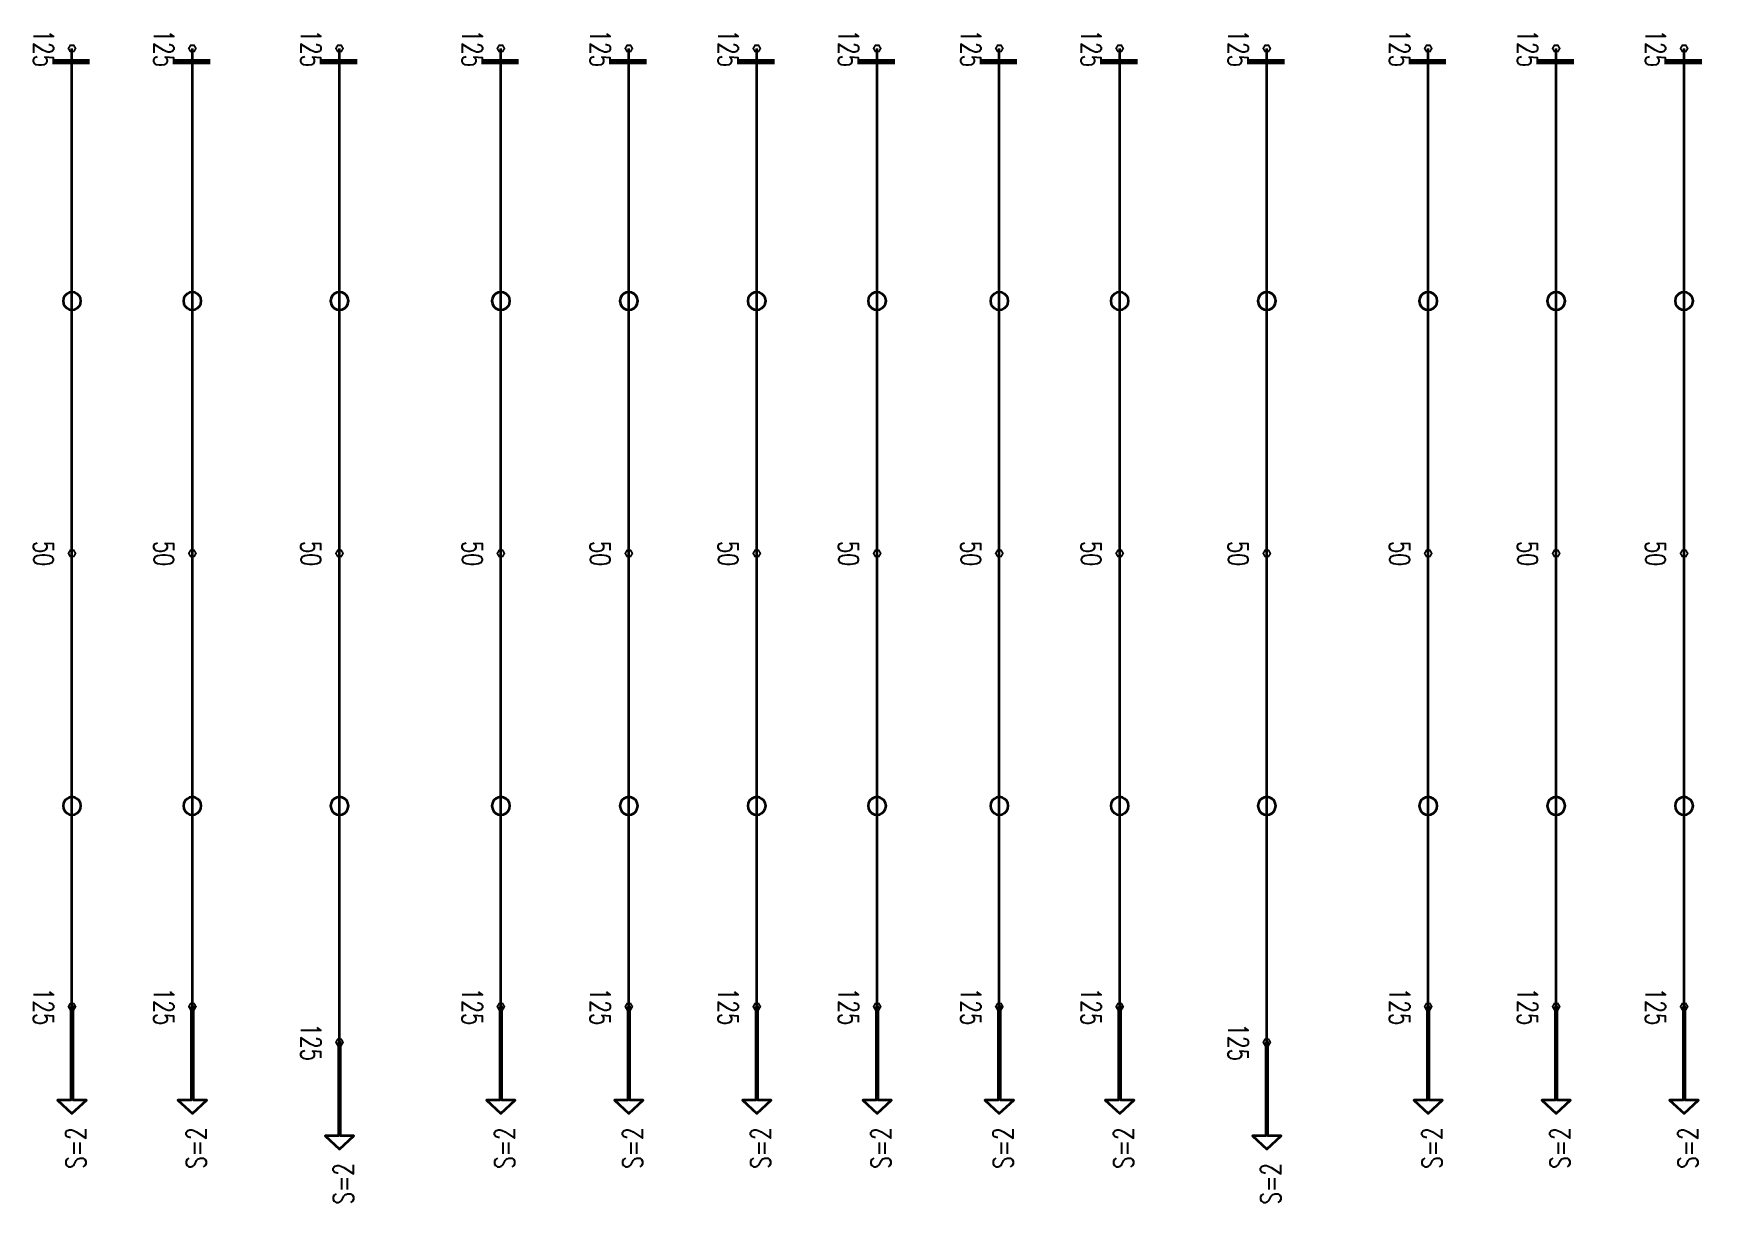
# Model space of a CAD drawing. Header units: millimetres. Extents: x 125183 to 591045, y -24154 to 44743.
# Drawn here: x 536167 to 554910, y 6652 to 19768 of the extents above; entities that cross this region are included whole.
import ezdxf

# ---------------------------------------------------------------- set-up
doc = ezdxf.new("R2010")
doc.units = ezdxf.units.MM
doc.layers.add('Current_plane_Column', color=7, linetype='Continuous', true_color=0x4b00ff)
doc.layers.add('NDC_S-ANNO', color=7, linetype='Continuous', lineweight=20)
doc.layers.add('NDC_S-TENDON', color=6, linetype='Continuous', lineweight=35)
doc.styles.add('NDC_ANNO', font='', dxfattribs={"width": 0.8})
doc.styles.get('NDC_ANNO').set_extended_font_data('Dotum')

# ---------------------------------------------------------------- blocks, each defined once
blk = doc.blocks.new('TDY')
at = {"layer": 'NDC_S-TENDON', "linetype": 'Continuous'}
for points, elevation in [([(27890, 10100, 20, 20, 0), (27870, 10134, 20, 20, 0), (27830, 10134, 20, 20, 0), (27810, 10100, 20, 20, 0), (27830, 10065, 20, 20, 0), (27870, 10065, 20, 20, 0)], 2875), ([(27890, 10100, 20, 20, 0), (27870, 10134, 20, 20, 0), (27830, 10134, 20, 20, 0), (27810, 10100, 20, 20, 0), (27830, 10065, 20, 20, 0), (27870, 10065, 20, 20, 0)], 2875), ([(29240, 10100, 20, 20, 0), (29220, 10134, 20, 20, 0), (29180, 10134, 20, 20, 0), (29160, 10100, 20, 20, 0), (29180, 10065, 20, 20, 0), (29220, 10065, 20, 20, 0)], 2875), ([(29240, 10100, 20, 20, 0), (29220, 10134, 20, 20, 0), (29180, 10134, 20, 20, 0), (29160, 10100, 20, 20, 0), (29180, 10065, 20, 20, 0), (29220, 10065, 20, 20, 0)], 2875), ([(30890, 10100, 20, 20, 0), (30870, 10134, 20, 20, 0), (30830, 10134, 20, 20, 0), (30810, 10100, 20, 20, 0), (30830, 10065, 20, 20, 0), (30870, 10065, 20, 20, 0)], 2875), ([(30890, 10100, 20, 20, 0), (30870, 10134, 20, 20, 0), (30830, 10134, 20, 20, 0), (30810, 10100, 20, 20, 0), (30830, 10065, 20, 20, 0), (30870, 10065, 20, 20, 0)], 2875), ([(32700, 10100, 20, 20, 0), (32680, 10134, 20, 20, 0), (32640, 10134, 20, 20, 0), (32620, 10100, 20, 20, 0), (32640, 10065, 20, 20, 0), (32680, 10065, 20, 20, 0)], 2875), ([(32700, 10100, 20, 20, 0), (32680, 10134, 20, 20, 0), (32640, 10134, 20, 20, 0), (32620, 10100, 20, 20, 0), (32640, 10065, 20, 20, 0), (32680, 10065, 20, 20, 0)], 2875), ([(34135, 10100, 20, 20, 0), (34115, 10134, 20, 20, 0), (34075, 10134, 20, 20, 0), (34055, 10100, 20, 20, 0), (34075, 10065, 20, 20, 0), (34115, 10065, 20, 20, 0)], 2875), ([(34135, 10100, 20, 20, 0), (34115, 10134, 20, 20, 0), (34075, 10134, 20, 20, 0), (34055, 10100, 20, 20, 0), (34075, 10065, 20, 20, 0), (34115, 10065, 20, 20, 0)], 2875), ([(35570, 10100, 20, 20, 0), (35550, 10134, 20, 20, 0), (35510, 10134, 20, 20, 0), (35490, 10100, 20, 20, 0), (35510, 10065, 20, 20, 0), (35550, 10065, 20, 20, 0)], 2875), ([(35570, 10100, 20, 20, 0), (35550, 10134, 20, 20, 0), (35510, 10134, 20, 20, 0), (35490, 10100, 20, 20, 0), (35510, 10065, 20, 20, 0), (35550, 10065, 20, 20, 0)], 2875), ([(36920, 10100, 20, 20, 0), (36900, 10134, 20, 20, 0), (36860, 10134, 20, 20, 0), (36840, 10100, 20, 20, 0), (36860, 10065, 20, 20, 0), (36900, 10065, 20, 20, 0)], 2925), ([(36920, 10100, 20, 20, 0), (36900, 10134, 20, 20, 0), (36860, 10134, 20, 20, 0), (36840, 10100, 20, 20, 0), (36860, 10065, 20, 20, 0), (36900, 10065, 20, 20, 0)], 2925), ([(38290, 10100, 20, 20, 0), (38270, 10134, 20, 20, 0), (38230, 10134, 20, 20, 0), (38210, 10100, 20, 20, 0), (38230, 10065, 20, 20, 0), (38270, 10065, 20, 20, 0)], 2917), ([(38290, 10100, 20, 20, 0), (38270, 10134, 20, 20, 0), (38230, 10134, 20, 20, 0), (38210, 10100, 20, 20, 0), (38230, 10065, 20, 20, 0), (38270, 10065, 20, 20, 0)], 2917), ([(39640, 10100, 20, 20, 0), (39620, 10134, 20, 20, 0), (39580, 10134, 20, 20, 0), (39560, 10100, 20, 20, 0), (39580, 10065, 20, 20, 0), (39620, 10065, 20, 20, 0)], 2917), ([(39640, 10100, 20, 20, 0), (39620, 10134, 20, 20, 0), (39580, 10134, 20, 20, 0), (39560, 10100, 20, 20, 0), (39580, 10065, 20, 20, 0), (39620, 10065, 20, 20, 0)], 2917), ([(41290, 10100, 20, 20, 0), (41270, 10134, 20, 20, 0), (41230, 10134, 20, 20, 0), (41210, 10100, 20, 20, 0), (41230, 10065, 20, 20, 0), (41270, 10065, 20, 20, 0)], 2875), ([(41290, 10100, 20, 20, 0), (41270, 10134, 20, 20, 0), (41230, 10134, 20, 20, 0), (41210, 10100, 20, 20, 0), (41230, 10065, 20, 20, 0), (41270, 10065, 20, 20, 0)], 2875), ([(43100, 10100, 20, 20, 0), (43080, 10134, 20, 20, 0), (43040, 10134, 20, 20, 0), (43020, 10100, 20, 20, 0), (43040, 10065, 20, 20, 0), (43080, 10065, 20, 20, 0)], 2875), ([(43100, 10100, 20, 20, 0), (43080, 10134, 20, 20, 0), (43040, 10134, 20, 20, 0), (43020, 10100, 20, 20, 0), (43040, 10065, 20, 20, 0), (43080, 10065, 20, 20, 0)], 2875), ([(44535, 10100, 20, 20, 0), (44515, 10134, 20, 20, 0), (44475, 10134, 20, 20, 0), (44455, 10100, 20, 20, 0), (44475, 10065, 20, 20, 0), (44515, 10065, 20, 20, 0)], 2875), ([(44535, 10100, 20, 20, 0), (44515, 10134, 20, 20, 0), (44475, 10134, 20, 20, 0), (44455, 10100, 20, 20, 0), (44475, 10065, 20, 20, 0), (44515, 10065, 20, 20, 0)], 2875), ([(45970, 10100, 20, 20, 0), (45950, 10134, 20, 20, 0), (45910, 10134, 20, 20, 0), (45890, 10100, 20, 20, 0), (45910, 10065, 20, 20, 0), (45950, 10065, 20, 20, 0)], 2875), ([(45970, 10100, 20, 20, 0), (45950, 10134, 20, 20, 0), (45910, 10134, 20, 20, 0), (45890, 10100, 20, 20, 0), (45910, 10065, 20, 20, 0), (45950, 10065, 20, 20, 0)], 2875), ([(27890, 4435, 20, 20, 0), (27870, 4469, 20, 20, 0), (27830, 4469, 20, 20, 0), (27810, 4435, 20, 20, 0), (27830, 4400, 20, 20, 0), (27870, 4400, 20, 20, 0)], 2800), ([(27890, 4435, 20, 20, 0), (27870, 4469, 20, 20, 0), (27830, 4469, 20, 20, 0), (27810, 4435, 20, 20, 0), (27830, 4400, 20, 20, 0), (27870, 4400, 20, 20, 0)], 2800), ([(29240, 4435, 20, 20, 0), (29220, 4469, 20, 20, 0), (29180, 4469, 20, 20, 0), (29160, 4435, 20, 20, 0), (29180, 4400, 20, 20, 0), (29220, 4400, 20, 20, 0)], 2800), ([(29240, 4435, 20, 20, 0), (29220, 4469, 20, 20, 0), (29180, 4469, 20, 20, 0), (29160, 4435, 20, 20, 0), (29180, 4400, 20, 20, 0), (29220, 4400, 20, 20, 0)], 2800), ([(30890, 4435, 20, 20, 0), (30870, 4469, 20, 20, 0), (30830, 4469, 20, 20, 0), (30810, 4435, 20, 20, 0), (30830, 4400, 20, 20, 0), (30870, 4400, 20, 20, 0)], 2800), ([(30890, 4435, 20, 20, 0), (30870, 4469, 20, 20, 0), (30830, 4469, 20, 20, 0), (30810, 4435, 20, 20, 0), (30830, 4400, 20, 20, 0), (30870, 4400, 20, 20, 0)], 2800), ([(32700, 4435, 20, 20, 0), (32680, 4469, 20, 20, 0), (32640, 4469, 20, 20, 0), (32620, 4435, 20, 20, 0), (32640, 4400, 20, 20, 0), (32680, 4400, 20, 20, 0)], 2800), ([(32700, 4435, 20, 20, 0), (32680, 4469, 20, 20, 0), (32640, 4469, 20, 20, 0), (32620, 4435, 20, 20, 0), (32640, 4400, 20, 20, 0), (32680, 4400, 20, 20, 0)], 2800), ([(34135, 4435, 20, 20, 0), (34115, 4469, 20, 20, 0), (34075, 4469, 20, 20, 0), (34055, 4435, 20, 20, 0), (34075, 4400, 20, 20, 0), (34115, 4400, 20, 20, 0)], 2800), ([(34135, 4435, 20, 20, 0), (34115, 4469, 20, 20, 0), (34075, 4469, 20, 20, 0), (34055, 4435, 20, 20, 0), (34075, 4400, 20, 20, 0), (34115, 4400, 20, 20, 0)], 2800), ([(35570, 4435, 20, 20, 0), (35550, 4469, 20, 20, 0), (35510, 4469, 20, 20, 0), (35490, 4435, 20, 20, 0), (35510, 4400, 20, 20, 0), (35550, 4400, 20, 20, 0)], 2800), ([(35570, 4435, 20, 20, 0), (35550, 4469, 20, 20, 0), (35510, 4469, 20, 20, 0), (35490, 4435, 20, 20, 0), (35510, 4400, 20, 20, 0), (35550, 4400, 20, 20, 0)], 2800), ([(36920, 4435, 20, 20, 0), (36900, 4469, 20, 20, 0), (36860, 4469, 20, 20, 0), (36840, 4435, 20, 20, 0), (36860, 4400, 20, 20, 0), (36900, 4400, 20, 20, 0)], 2850), ([(36920, 4435, 20, 20, 0), (36900, 4469, 20, 20, 0), (36860, 4469, 20, 20, 0), (36840, 4435, 20, 20, 0), (36860, 4400, 20, 20, 0), (36900, 4400, 20, 20, 0)], 2850), ([(38290, 4435, 20, 20, 0), (38270, 4469, 20, 20, 0), (38230, 4469, 20, 20, 0), (38210, 4435, 20, 20, 0), (38230, 4400, 20, 20, 0), (38270, 4400, 20, 20, 0)], 2842), ([(38290, 4435, 20, 20, 0), (38270, 4469, 20, 20, 0), (38230, 4469, 20, 20, 0), (38210, 4435, 20, 20, 0), (38230, 4400, 20, 20, 0), (38270, 4400, 20, 20, 0)], 2842), ([(39640, 4435, 20, 20, 0), (39620, 4469, 20, 20, 0), (39580, 4469, 20, 20, 0), (39560, 4435, 20, 20, 0), (39580, 4400, 20, 20, 0), (39620, 4400, 20, 20, 0)], 2842), ([(39640, 4435, 20, 20, 0), (39620, 4469, 20, 20, 0), (39580, 4469, 20, 20, 0), (39560, 4435, 20, 20, 0), (39580, 4400, 20, 20, 0), (39620, 4400, 20, 20, 0)], 2842), ([(41290, 4435, 20, 20, 0), (41270, 4469, 20, 20, 0), (41230, 4469, 20, 20, 0), (41210, 4435, 20, 20, 0), (41230, 4400, 20, 20, 0), (41270, 4400, 20, 20, 0)], 2800), ([(41290, 4435, 20, 20, 0), (41270, 4469, 20, 20, 0), (41230, 4469, 20, 20, 0), (41210, 4435, 20, 20, 0), (41230, 4400, 20, 20, 0), (41270, 4400, 20, 20, 0)], 2800), ([(43100, 4435, 20, 20, 0), (43080, 4469, 20, 20, 0), (43040, 4469, 20, 20, 0), (43020, 4435, 20, 20, 0), (43040, 4400, 20, 20, 0), (43080, 4400, 20, 20, 0)], 2800), ([(43100, 4435, 20, 20, 0), (43080, 4469, 20, 20, 0), (43040, 4469, 20, 20, 0), (43020, 4435, 20, 20, 0), (43040, 4400, 20, 20, 0), (43080, 4400, 20, 20, 0)], 2800), ([(44535, 4435, 20, 20, 0), (44515, 4469, 20, 20, 0), (44475, 4469, 20, 20, 0), (44455, 4435, 20, 20, 0), (44475, 4400, 20, 20, 0), (44515, 4400, 20, 20, 0)], 2800), ([(44535, 4435, 20, 20, 0), (44515, 4469, 20, 20, 0), (44475, 4469, 20, 20, 0), (44455, 4435, 20, 20, 0), (44475, 4400, 20, 20, 0), (44515, 4400, 20, 20, 0)], 2800), ([(45970, 4435, 20, 20, 0), (45950, 4469, 20, 20, 0), (45910, 4469, 20, 20, 0), (45890, 4435, 20, 20, 0), (45910, 4400, 20, 20, 0), (45950, 4400, 20, 20, 0)], 2800), ([(45970, 4435, 20, 20, 0), (45950, 4469, 20, 20, 0), (45910, 4469, 20, 20, 0), (45890, 4435, 20, 20, 0), (45910, 4400, 20, 20, 0), (45950, 4400, 20, 20, 0)], 2800), ([(27890, -650, 20, 20, 0), (27870, -615, 20, 20, 0), (27830, -615, 20, 20, 0), (27810, -650, 20, 20, 0), (27830, -685, 20, 20, 0), (27870, -685, 20, 20, 0)], 2875), ([(27890, -650, 20, 20, 0), (27870, -615, 20, 20, 0), (27830, -615, 20, 20, 0), (27810, -650, 20, 20, 0), (27830, -685, 20, 20, 0), (27870, -685, 20, 20, 0)], 2875), ([(29240, -650, 20, 20, 0), (29220, -615, 20, 20, 0), (29180, -615, 20, 20, 0), (29160, -650, 20, 20, 0), (29180, -685, 20, 20, 0), (29220, -685, 20, 20, 0)], 2875), ([(29240, -650, 20, 20, 0), (29220, -615, 20, 20, 0), (29180, -615, 20, 20, 0), (29160, -650, 20, 20, 0), (29180, -685, 20, 20, 0), (29220, -685, 20, 20, 0)], 2875), ([(32700, -650, 20, 20, 0), (32680, -615, 20, 20, 0), (32640, -615, 20, 20, 0), (32620, -650, 20, 20, 0), (32640, -685, 20, 20, 0), (32680, -685, 20, 20, 0)], 2875), ([(32700, -650, 20, 20, 0), (32680, -615, 20, 20, 0), (32640, -615, 20, 20, 0), (32620, -650, 20, 20, 0), (32640, -685, 20, 20, 0), (32680, -685, 20, 20, 0)], 2875), ([(34135, -650, 20, 20, 0), (34115, -615, 20, 20, 0), (34075, -615, 20, 20, 0), (34055, -650, 20, 20, 0), (34075, -685, 20, 20, 0), (34115, -685, 20, 20, 0)], 2875), ([(34135, -650, 20, 20, 0), (34115, -615, 20, 20, 0), (34075, -615, 20, 20, 0), (34055, -650, 20, 20, 0), (34075, -685, 20, 20, 0), (34115, -685, 20, 20, 0)], 2875), ([(35570, -650, 20, 20, 0), (35550, -615, 20, 20, 0), (35510, -615, 20, 20, 0), (35490, -650, 20, 20, 0), (35510, -685, 20, 20, 0), (35550, -685, 20, 20, 0)], 2875), ([(35570, -650, 20, 20, 0), (35550, -615, 20, 20, 0), (35510, -615, 20, 20, 0), (35490, -650, 20, 20, 0), (35510, -685, 20, 20, 0), (35550, -685, 20, 20, 0)], 2875), ([(36920, -650, 20, 20, 0), (36900, -615, 20, 20, 0), (36860, -615, 20, 20, 0), (36840, -650, 20, 20, 0), (36860, -685, 20, 20, 0), (36900, -685, 20, 20, 0)], 2925), ([(36920, -650, 20, 20, 0), (36900, -615, 20, 20, 0), (36860, -615, 20, 20, 0), (36840, -650, 20, 20, 0), (36860, -685, 20, 20, 0), (36900, -685, 20, 20, 0)], 2925), ([(38290, -650, 20, 20, 0), (38270, -615, 20, 20, 0), (38230, -615, 20, 20, 0), (38210, -650, 20, 20, 0), (38230, -685, 20, 20, 0), (38270, -685, 20, 20, 0)], 2917), ([(38290, -650, 20, 20, 0), (38270, -615, 20, 20, 0), (38230, -615, 20, 20, 0), (38210, -650, 20, 20, 0), (38230, -685, 20, 20, 0), (38270, -685, 20, 20, 0)], 2917), ([(39640, -650, 20, 20, 0), (39620, -615, 20, 20, 0), (39580, -615, 20, 20, 0), (39560, -650, 20, 20, 0), (39580, -685, 20, 20, 0), (39620, -685, 20, 20, 0)], 2917), ([(39640, -650, 20, 20, 0), (39620, -615, 20, 20, 0), (39580, -615, 20, 20, 0), (39560, -650, 20, 20, 0), (39580, -685, 20, 20, 0), (39620, -685, 20, 20, 0)], 2917), ([(43100, -650, 20, 20, 0), (43080, -615, 20, 20, 0), (43040, -615, 20, 20, 0), (43020, -650, 20, 20, 0), (43040, -685, 20, 20, 0), (43080, -685, 20, 20, 0)], 2875), ([(43100, -650, 20, 20, 0), (43080, -615, 20, 20, 0), (43040, -615, 20, 20, 0), (43020, -650, 20, 20, 0), (43040, -685, 20, 20, 0), (43080, -685, 20, 20, 0)], 2875), ([(44535, -650, 20, 20, 0), (44515, -615, 20, 20, 0), (44475, -615, 20, 20, 0), (44455, -650, 20, 20, 0), (44475, -685, 20, 20, 0), (44515, -685, 20, 20, 0)], 2875), ([(44535, -650, 20, 20, 0), (44515, -615, 20, 20, 0), (44475, -615, 20, 20, 0), (44455, -650, 20, 20, 0), (44475, -685, 20, 20, 0), (44515, -685, 20, 20, 0)], 2875), ([(45970, -650, 20, 20, 0), (45950, -615, 20, 20, 0), (45910, -615, 20, 20, 0), (45890, -650, 20, 20, 0), (45910, -685, 20, 20, 0), (45950, -685, 20, 20, 0)], 2875), ([(45970, -650, 20, 20, 0), (45950, -615, 20, 20, 0), (45910, -615, 20, 20, 0), (45890, -650, 20, 20, 0), (45910, -685, 20, 20, 0), (45950, -685, 20, 20, 0)], 2875), ([(30890, -1050, 20, 20, 0), (30870, -1015, 20, 20, 0), (30830, -1015, 20, 20, 0), (30810, -1050, 20, 20, 0), (30830, -1085, 20, 20, 0), (30870, -1085, 20, 20, 0)], 2875), ([(30890, -1050, 20, 20, 0), (30870, -1015, 20, 20, 0), (30830, -1015, 20, 20, 0), (30810, -1050, 20, 20, 0), (30830, -1085, 20, 20, 0), (30870, -1085, 20, 20, 0)], 2875), ([(41290, -1050, 20, 20, 0), (41270, -1015, 20, 20, 0), (41230, -1015, 20, 20, 0), (41210, -1050, 20, 20, 0), (41230, -1085, 20, 20, 0), (41270, -1085, 20, 20, 0)], 2875), ([(41290, -1050, 20, 20, 0), (41270, -1015, 20, 20, 0), (41230, -1015, 20, 20, 0), (41210, -1050, 20, 20, 0), (41230, -1085, 20, 20, 0), (41270, -1085, 20, 20, 0)], 2875)]:
    blk.add_lwpolyline(points, format="xyseb", close=True, dxfattribs=dict(at, elevation=elevation))
for points, elevation in [([(28050, 9950, 60, 60, 0), (27650, 9950, 60, 60, 0)], 2875), ([(29400, 9950, 60, 60, 0), (29000, 9950, 60, 60, 0)], 2875), ([(31050, 9950, 60, 60, 0), (30650, 9950, 60, 60, 0)], 2875), ([(32860, 9950, 60, 60, 0), (32460, 9950, 60, 60, 0)], 2875), ([(34295, 9950, 60, 60, 0), (33895, 9950, 60, 60, 0)], 2875), ([(35730, 9950, 60, 60, 0), (35330, 9950, 60, 60, 0)], 2875), ([(37080, 9950, 60, 60, 0), (36680, 9950, 60, 60, 0)], 2925), ([(38450, 9950, 60, 60, 0), (38050, 9950, 60, 60, 0)], 2917), ([(39800, 9950, 60, 60, 0), (39400, 9950, 60, 60, 0)], 2917), ([(41450, 9950, 60, 60, 0), (41050, 9950, 60, 60, 0)], 2875), ([(43260, 9950, 60, 60, 0), (42860, 9950, 60, 60, 0)], 2875), ([(44695, 9950, 60, 60, 0), (44295, 9950, 60, 60, 0)], 2875), ([(46130, 9950, 60, 60, 0), (45730, 9950, 60, 60, 0)], 2875)]:
    blk.add_lwpolyline(points, format="xyseb", dxfattribs=dict(at, elevation=elevation))
for points, elevation in [([(27850, 7167), (27881, 7172), (27909, 7186), (27931, 7208), (27945, 7236), (27950, 7267), (27945, 7298), (27931, 7326), (27909, 7348), (27881, 7362), (27850, 7367), (27819, 7362), (27791, 7348), (27769, 7326), (27755, 7298), (27750, 7267), (27755, 7236), (27769, 7208), (27791, 7186), (27819, 7172), (27850, 7167)], 2832), ([(29200, 7167), (29231, 7172), (29259, 7186), (29281, 7208), (29295, 7236), (29300, 7267), (29295, 7298), (29281, 7326), (29259, 7348), (29231, 7362), (29200, 7367), (29169, 7362), (29141, 7348), (29119, 7326), (29105, 7298), (29100, 7267), (29105, 7236), (29119, 7208), (29141, 7186), (29169, 7172), (29200, 7167)], 2832), ([(30850, 7167), (30881, 7172), (30909, 7186), (30931, 7208), (30945, 7236), (30950, 7267), (30945, 7298), (30931, 7326), (30909, 7348), (30881, 7362), (30850, 7367), (30819, 7362), (30791, 7348), (30769, 7326), (30755, 7298), (30750, 7267), (30755, 7236), (30769, 7208), (30791, 7186), (30819, 7172), (30850, 7167)], 2832), ([(32660, 7167), (32691, 7172), (32719, 7186), (32741, 7208), (32755, 7236), (32760, 7267), (32755, 7298), (32741, 7326), (32719, 7348), (32691, 7362), (32660, 7367), (32629, 7362), (32601, 7348), (32579, 7326), (32565, 7298), (32560, 7267), (32565, 7236), (32579, 7208), (32601, 7186), (32629, 7172), (32660, 7167)], 2832), ([(34095, 7167), (34126, 7172), (34154, 7186), (34176, 7208), (34190, 7236), (34195, 7267), (34190, 7298), (34176, 7326), (34154, 7348), (34126, 7362), (34095, 7367), (34064, 7362), (34036, 7348), (34014, 7326), (34000, 7298), (33995, 7267), (34000, 7236), (34014, 7208), (34036, 7186), (34064, 7172), (34095, 7167)], 2832), ([(35530, 7167), (35560, 7172), (35588, 7186), (35610, 7208), (35625, 7236), (35630, 7267), (35625, 7298), (35610, 7326), (35588, 7348), (35560, 7362), (35530, 7367), (35499, 7362), (35471, 7348), (35449, 7326), (35434, 7298), (35430, 7267), (35434, 7236), (35449, 7208), (35471, 7186), (35499, 7172), (35530, 7167)], 2832), ([(36880, 7167), (36910, 7172), (36938, 7186), (36960, 7208), (36975, 7236), (36980, 7267), (36975, 7298), (36960, 7326), (36938, 7348), (36910, 7362), (36880, 7367), (36849, 7362), (36821, 7348), (36799, 7326), (36784, 7298), (36780, 7267), (36784, 7236), (36799, 7208), (36821, 7186), (36849, 7172), (36880, 7167)], 2882), ([(38250, 7167), (38281, 7172), (38309, 7186), (38331, 7208), (38345, 7236), (38350, 7267), (38345, 7298), (38331, 7326), (38309, 7348), (38281, 7362), (38250, 7367), (38219, 7362), (38191, 7348), (38169, 7326), (38155, 7298), (38150, 7267), (38155, 7236), (38169, 7208), (38191, 7186), (38219, 7172), (38250, 7167)], 2874), ([(39600, 7167), (39631, 7172), (39659, 7186), (39681, 7208), (39695, 7236), (39700, 7267), (39695, 7298), (39681, 7326), (39659, 7348), (39631, 7362), (39600, 7367), (39569, 7362), (39541, 7348), (39519, 7326), (39505, 7298), (39500, 7267), (39505, 7236), (39519, 7208), (39541, 7186), (39569, 7172), (39600, 7167)], 2874), ([(41250, 7167), (41281, 7172), (41309, 7186), (41331, 7208), (41345, 7236), (41350, 7267), (41345, 7298), (41331, 7326), (41309, 7348), (41281, 7362), (41250, 7367), (41219, 7362), (41191, 7348), (41169, 7326), (41155, 7298), (41150, 7267), (41155, 7236), (41169, 7208), (41191, 7186), (41219, 7172), (41250, 7167)], 2832), ([(43060, 7167), (43091, 7172), (43119, 7186), (43141, 7208), (43155, 7236), (43160, 7267), (43155, 7298), (43141, 7326), (43119, 7348), (43091, 7362), (43060, 7367), (43029, 7362), (43001, 7348), (42979, 7326), (42965, 7298), (42960, 7267), (42965, 7236), (42979, 7208), (43001, 7186), (43029, 7172), (43060, 7167)], 2832), ([(44495, 7167), (44526, 7172), (44554, 7186), (44576, 7208), (44590, 7236), (44595, 7267), (44590, 7298), (44576, 7326), (44554, 7348), (44526, 7362), (44495, 7367), (44464, 7362), (44436, 7348), (44414, 7326), (44400, 7298), (44395, 7267), (44400, 7236), (44414, 7208), (44436, 7186), (44464, 7172), (44495, 7167)], 2832), ([(45930, 7167), (45960, 7172), (45988, 7186), (46010, 7208), (46025, 7236), (46030, 7267), (46025, 7298), (46010, 7326), (45988, 7348), (45960, 7362), (45930, 7367), (45899, 7362), (45871, 7348), (45849, 7326), (45834, 7298), (45830, 7267), (45834, 7236), (45849, 7208), (45871, 7186), (45899, 7172), (45930, 7167)], 2832), ([(27850, 1502), (27881, 1507), (27909, 1521), (27931, 1543), (27945, 1571), (27950, 1602), (27945, 1633), (27931, 1661), (27909, 1683), (27881, 1697), (27850, 1702), (27819, 1697), (27791, 1683), (27769, 1661), (27755, 1633), (27750, 1602), (27755, 1571), (27769, 1543), (27791, 1521), (27819, 1507), (27850, 1502)], 2832), ([(29200, 1502), (29231, 1507), (29259, 1521), (29281, 1543), (29295, 1571), (29300, 1602), (29295, 1633), (29281, 1661), (29259, 1683), (29231, 1697), (29200, 1702), (29169, 1697), (29141, 1683), (29119, 1661), (29105, 1633), (29100, 1602), (29105, 1571), (29119, 1543), (29141, 1521), (29169, 1507), (29200, 1502)], 2832), ([(30850, 1502), (30881, 1507), (30909, 1521), (30931, 1543), (30945, 1571), (30950, 1602), (30945, 1633), (30931, 1661), (30909, 1683), (30881, 1697), (30850, 1702), (30819, 1697), (30791, 1683), (30769, 1661), (30755, 1633), (30750, 1602), (30755, 1571), (30769, 1543), (30791, 1521), (30819, 1507), (30850, 1502)], 2832), ([(32660, 1502), (32691, 1507), (32719, 1521), (32741, 1543), (32755, 1571), (32760, 1602), (32755, 1633), (32741, 1661), (32719, 1683), (32691, 1697), (32660, 1702), (32629, 1697), (32601, 1683), (32579, 1661), (32565, 1633), (32560, 1602), (32565, 1571), (32579, 1543), (32601, 1521), (32629, 1507), (32660, 1502)], 2832), ([(34095, 1502), (34126, 1507), (34154, 1521), (34176, 1543), (34190, 1571), (34195, 1602), (34190, 1633), (34176, 1661), (34154, 1683), (34126, 1697), (34095, 1702), (34064, 1697), (34036, 1683), (34014, 1661), (34000, 1633), (33995, 1602), (34000, 1571), (34014, 1543), (34036, 1521), (34064, 1507), (34095, 1502)], 2832), ([(35530, 1502), (35560, 1507), (35588, 1521), (35610, 1543), (35625, 1571), (35630, 1602), (35625, 1633), (35610, 1661), (35588, 1683), (35560, 1697), (35530, 1702), (35499, 1697), (35471, 1683), (35449, 1661), (35434, 1633), (35430, 1602), (35434, 1571), (35449, 1543), (35471, 1521), (35499, 1507), (35530, 1502)], 2832), ([(36880, 1502), (36910, 1507), (36938, 1521), (36960, 1543), (36975, 1571), (36980, 1602), (36975, 1633), (36960, 1661), (36938, 1683), (36910, 1697), (36880, 1702), (36849, 1697), (36821, 1683), (36799, 1661), (36784, 1633), (36780, 1602), (36784, 1571), (36799, 1543), (36821, 1521), (36849, 1507), (36880, 1502)], 2882), ([(38250, 1502), (38281, 1507), (38309, 1521), (38331, 1543), (38345, 1571), (38350, 1602), (38345, 1633), (38331, 1661), (38309, 1683), (38281, 1697), (38250, 1702), (38219, 1697), (38191, 1683), (38169, 1661), (38155, 1633), (38150, 1602), (38155, 1571), (38169, 1543), (38191, 1521), (38219, 1507), (38250, 1502)], 2874), ([(39600, 1502), (39631, 1507), (39659, 1521), (39681, 1543), (39695, 1571), (39700, 1602), (39695, 1633), (39681, 1661), (39659, 1683), (39631, 1697), (39600, 1702), (39569, 1697), (39541, 1683), (39519, 1661), (39505, 1633), (39500, 1602), (39505, 1571), (39519, 1543), (39541, 1521), (39569, 1507), (39600, 1502)], 2874), ([(41250, 1502), (41281, 1507), (41309, 1521), (41331, 1543), (41345, 1571), (41350, 1602), (41345, 1633), (41331, 1661), (41309, 1683), (41281, 1697), (41250, 1702), (41219, 1697), (41191, 1683), (41169, 1661), (41155, 1633), (41150, 1602), (41155, 1571), (41169, 1543), (41191, 1521), (41219, 1507), (41250, 1502)], 2832), ([(43060, 1502), (43091, 1507), (43119, 1521), (43141, 1543), (43155, 1571), (43160, 1602), (43155, 1633), (43141, 1661), (43119, 1683), (43091, 1697), (43060, 1702), (43029, 1697), (43001, 1683), (42979, 1661), (42965, 1633), (42960, 1602), (42965, 1571), (42979, 1543), (43001, 1521), (43029, 1507), (43060, 1502)], 2832), ([(44495, 1502), (44526, 1507), (44554, 1521), (44576, 1543), (44590, 1571), (44595, 1602), (44590, 1633), (44576, 1661), (44554, 1683), (44526, 1697), (44495, 1702), (44464, 1697), (44436, 1683), (44414, 1661), (44400, 1633), (44395, 1602), (44400, 1571), (44414, 1543), (44436, 1521), (44464, 1507), (44495, 1502)], 2832), ([(45930, 1502), (45960, 1507), (45988, 1521), (46010, 1543), (46025, 1571), (46030, 1602), (46025, 1633), (46010, 1661), (45988, 1683), (45960, 1697), (45930, 1702), (45899, 1697), (45871, 1683), (45849, 1661), (45834, 1633), (45830, 1602), (45834, 1571), (45849, 1543), (45871, 1521), (45899, 1507), (45930, 1502)], 2832), ([(27838, -650), (27838, -1700), (27688, -1700), (27850, -1850), (28012, -1700), (27862, -1700), (27862, -650)], 2875), ([(29188, -650), (29188, -1700), (29038, -1700), (29200, -1850), (29362, -1700), (29212, -1700), (29212, -650)], 2875), ([(32648, -650), (32648, -1700), (32498, -1700), (32660, -1850), (32822, -1700), (32672, -1700), (32672, -650)], 2875), ([(34083, -650), (34083, -1700), (33933, -1700), (34095, -1850), (34257, -1700), (34107, -1700), (34107, -650)], 2875), ([(35518, -650), (35518, -1700), (35368, -1700), (35530, -1850), (35692, -1700), (35542, -1700), (35542, -650)], 2875), ([(36868, -650), (36868, -1700), (36718, -1700), (36880, -1850), (37042, -1700), (36892, -1700), (36892, -650)], 2925), ([(38238, -650), (38238, -1700), (38088, -1700), (38250, -1850), (38412, -1700), (38262, -1700), (38262, -650)], 2917), ([(39588, -650), (39588, -1700), (39438, -1700), (39600, -1850), (39762, -1700), (39612, -1700), (39612, -650)], 2917), ([(43048, -650), (43048, -1700), (42898, -1700), (43060, -1850), (43222, -1700), (43072, -1700), (43072, -650)], 2875), ([(44483, -650), (44483, -1700), (44333, -1700), (44495, -1850), (44657, -1700), (44507, -1700), (44507, -650)], 2875), ([(45918, -650), (45918, -1700), (45768, -1700), (45930, -1850), (46092, -1700), (45942, -1700), (45942, -650)], 2875), ([(30838, -1050), (30838, -2100), (30688, -2100), (30850, -2250), (31012, -2100), (30862, -2100), (30862, -1050)], 2875), ([(41238, -1050), (41238, -2100), (41088, -2100), (41250, -2250), (41412, -2100), (41262, -2100), (41262, -1050)], 2875)]:
    blk.add_lwpolyline(points, close=True, dxfattribs=dict(at, elevation=elevation))
for points in [[(27850, -650, -45), (27850, -475, 2872), (27850, 280, 2862), (27850, 1036, 2845), (27850, 1885, 2825), (27850, 2735, 2811), (27850, 3585, 2803), (27850, 4435, 2800), (27850, 5284, 2803), (27850, 6134, 2811), (27850, 6984, 2825), (27850, 7834, 2845), (27850, 8589, 2862), (27850, 9344, 2872), (27850, 10100, 2875)], [(29200, -650, -45), (29200, -475, 2872), (29200, 280, 2862), (29200, 1036, 2845), (29200, 1885, 2825), (29200, 2735, 2811), (29200, 3585, 2803), (29200, 4435, 2800), (29200, 5284, 2803), (29200, 6134, 2811), (29200, 6984, 2825), (29200, 7834, 2845), (29200, 8589, 2862), (29200, 9344, 2872), (29200, 10100, 2875)], [(30850, -1050, 0), (30850, -475, 2872), (30850, 280, 2862), (30850, 1036, 2845), (30850, 1885, 2825), (30850, 2735, 2811), (30850, 3585, 2803), (30850, 4435, 2800), (30850, 5284, 2803), (30850, 6134, 2811), (30850, 6984, 2825), (30850, 7834, 2845), (30850, 8589, 2862), (30850, 9344, 2872), (30850, 10100, 2875)], [(32660, -650, 0), (32660, 105, -3), (32660, 280, 2862), (32660, 1036, 2845), (32660, 1885, 2825), (32660, 2735, 2811), (32660, 3585, 2803), (32660, 4435, 2800), (32660, 5284, 2803), (32660, 6134, 2811), (32660, 6984, 2825), (32660, 7834, 2845), (32660, 8589, 2862), (32660, 9344, 2872), (32660, 10100, 2875)], [(34095, -650, 0), (34095, 105, -3), (34095, 280, 2862), (34095, 1036, 2845), (34095, 1885, 2825), (34095, 2735, 2811), (34095, 3585, 2803), (34095, 4435, 2800), (34095, 5284, 2803), (34095, 6134, 2811), (34095, 6984, 2825), (34095, 7834, 2845), (34095, 8589, 2862), (34095, 9344, 2872), (34095, 10100, 2875)], [(35530, -650, 0), (35530, 105, -3), (35530, 280, 2862), (35530, 1036, 2845), (35530, 1885, 2825), (35530, 2735, 2811), (35530, 3585, 2803), (35530, 4435, 2800), (35530, 5284, 2803), (35530, 6134, 2811), (35530, 6984, 2825), (35530, 7834, 2845), (35530, 8589, 2862), (35530, 9344, 2872), (35530, 10100, 2875)], [(36880, -650, 50), (36880, 105, 47), (36880, 280, 2912), (36880, 1036, 2895), (36880, 1885, 2876), (36880, 2735, 2862), (36880, 3585, 2853), (36880, 4435, 2850), (36880, 5284, 2853), (36880, 6134, 2862), (36880, 6984, 2876), (36880, 7834, 2895), (36880, 8589, 2912), (36880, 9344, 2922), (36880, 10100, 2925)], [(38250, -650, 42), (38250, 105, 39), (38250, 280, 2904), (38250, 1036, 2887), (38250, 1885, 2867), (38250, 2735, 2853), (38250, 3585, 2845), (38250, 4435, 2842), (38250, 5284, 2845), (38250, 6134, 2853), (38250, 6984, 2867), (38250, 7834, 2887), (38250, 8589, 2904), (38250, 9344, 2914), (38250, 10100, 2917)], [(39600, -650, 42), (39600, 105, 39), (39600, 280, 2904), (39600, 1036, 2887), (39600, 1885, 2867), (39600, 2735, 2853), (39600, 3585, 2845), (39600, 4435, 2842), (39600, 5284, 2845), (39600, 6134, 2853), (39600, 6984, 2867), (39600, 7834, 2887), (39600, 8589, 2904), (39600, 9344, 2914), (39600, 10100, 2917)], [(41250, -1050, 0), (41250, -475, 2872), (41250, 280, 2862), (41250, 1036, 2845), (41250, 1885, 2825), (41250, 2735, 2811), (41250, 3585, 2803), (41250, 4435, 2800), (41250, 5284, 2803), (41250, 6134, 2811), (41250, 6984, 2825), (41250, 7834, 2845), (41250, 8589, 2862), (41250, 9344, 2872), (41250, 10100, 2875)], [(43060, -650, 0), (43060, 105, -3), (43060, 280, 2862), (43060, 1036, 2845), (43060, 1885, 2825), (43060, 2735, 2811), (43060, 3585, 2803), (43060, 4435, 2800), (43060, 5284, 2803), (43060, 6134, 2811), (43060, 6984, 2825), (43060, 7834, 2845), (43060, 8589, 2862), (43060, 9344, 2872), (43060, 10100, 2875)], [(44495, -650, 0), (44495, 105, -3), (44495, 280, 2862), (44495, 1036, 2845), (44495, 1885, 2825), (44495, 2735, 2811), (44495, 3585, 2803), (44495, 4435, 2800), (44495, 5284, 2803), (44495, 6134, 2811), (44495, 6984, 2825), (44495, 7834, 2845), (44495, 8589, 2862), (44495, 9344, 2872), (44495, 10100, 2875)], [(45930, -650, 0), (45930, 105, -3), (45930, 280, 2862), (45930, 1036, 2845), (45930, 1885, 2825), (45930, 2735, 2811), (45930, 3585, 2803), (45930, 4435, 2800), (45930, 5284, 2803), (45930, 6134, 2811), (45930, 6984, 2825), (45930, 7834, 2845), (45930, 8589, 2862), (45930, 9344, 2872), (45930, 10100, 2875)]]:
    blk.add_polyline3d(points, dxfattribs=at)
at = {"layer": 'NDC_S-ANNO', "linetype": 'Continuous', "char_height": 225, "attachment_point": 5, "line_spacing_factor": 0.75, "style": 'NDC_ANNO'}
for s, insert, rotation in [('\\FSTANDARD.shx;125', (27530, 10100, 2875), 270), ('\\FSTANDARD.shx;125', (28880, 10100, 2875), 270), ('\\FSTANDARD.shx;125', (30530, 10100, 2875), 270), ('\\FSTANDARD.shx;125', (32340, 10100, 2875), 270), ('\\FSTANDARD.shx;125', (33775, 10100, 2875), 270), ('\\FSTANDARD.shx;125', (35210, 10100, 2875), 270), ('\\FSTANDARD.shx;125', (36560, 10100, 2925), 270), ('\\FSTANDARD.shx;125', (37930, 10100, 2917), 270), ('\\FSTANDARD.shx;125', (39280, 10100, 2917), 270), ('\\FSTANDARD.shx;125', (40930, 10100, 2875), 270), ('\\FSTANDARD.shx;125', (42740, 10100, 2875), 270), ('\\FSTANDARD.shx;125', (44175, 10100, 2875), 270), ('\\FSTANDARD.shx;125', (45610, 10100, 2875), 270), ('\\FSTANDARD.shx;50', (27530, 4435, 2800), 270), ('\\FSTANDARD.shx;50', (28880, 4435, 2800), 270), ('\\FSTANDARD.shx;50', (30530, 4435, 2800), 270), ('\\FSTANDARD.shx;50', (32340, 4435, 2800), 270), ('\\FSTANDARD.shx;50', (33775, 4435, 2800), 270), ('\\FSTANDARD.shx;50', (35210, 4435, 2800), 270), ('\\FSTANDARD.shx;50', (36560, 4435, 2850), 270), ('\\FSTANDARD.shx;50', (37930, 4435, 2842), 270), ('\\FSTANDARD.shx;50', (39280, 4435, 2842), 270), ('\\FSTANDARD.shx;50', (40930, 4435, 2800), 270), ('\\FSTANDARD.shx;50', (42740, 4435, 2800), 270), ('\\FSTANDARD.shx;50', (44175, 4435, 2800), 270), ('\\FSTANDARD.shx;50', (45610, 4435, 2800), 270), ('\\FSTANDARD.shx;125', (27530, -650, -45), 270), ('\\FSTANDARD.shx;125', (28880, -650, -45), 270), ('\\FSTANDARD.shx;125', (32340, -650), 270), ('\\FSTANDARD.shx;125', (33775, -650), 270), ('\\FSTANDARD.shx;125', (35210, -650), 270), ('\\FSTANDARD.shx;125', (36560, -650, 50), 270), ('\\FSTANDARD.shx;125', (37930, -650, 42), 270), ('\\FSTANDARD.shx;125', (39280, -650, 42), 270), ('\\FSTANDARD.shx;125', (42740, -650), 270), ('\\FSTANDARD.shx;125', (44175, -650), 270), ('\\FSTANDARD.shx;125', (45610, -650), 270), ('\\FSTANDARD.shx;125', (30530, -1050), 270), ('\\FSTANDARD.shx;125', (40930, -1050), 270), ('\\FSTANDARD.shx;S=2', (27892, -2237, 80), 90), ('\\FSTANDARD.shx;S=2', (29242, -2237, 80), 90), ('\\FSTANDARD.shx;S=2', (32702, -2237, 125), 90), ('\\FSTANDARD.shx;S=2', (34137, -2237, 125), 90), ('\\FSTANDARD.shx;S=2', (35572, -2237, 125), 90), ('\\FSTANDARD.shx;S=2', (36922, -2237, 175), 90), ('\\FSTANDARD.shx;S=2', (38292, -2237, 167), 90), ('\\FSTANDARD.shx;S=2', (39642, -2237, 167), 90), ('\\FSTANDARD.shx;S=2', (43102, -2237, 125), 90), ('\\FSTANDARD.shx;S=2', (44537, -2237, 125), 90), ('\\FSTANDARD.shx;S=2', (45972, -2237, 125), 90), ('\\FSTANDARD.shx;S=2', (30893, -2637, 125), 90), ('\\FSTANDARD.shx;S=2', (41293, -2637, 125), 90)]:
    blk.add_mtext(s, dxfattribs=dict(at, insert=insert, rotation=rotation))

msp = doc.modelspace()

# ---------------------------------------------------------------- block references
at = {"layer": 'Current_plane_Column'}
msp.add_blockref('TDY', (508750, 9500), dxfattribs=at)

doc.saveas('drawing.dxf')
